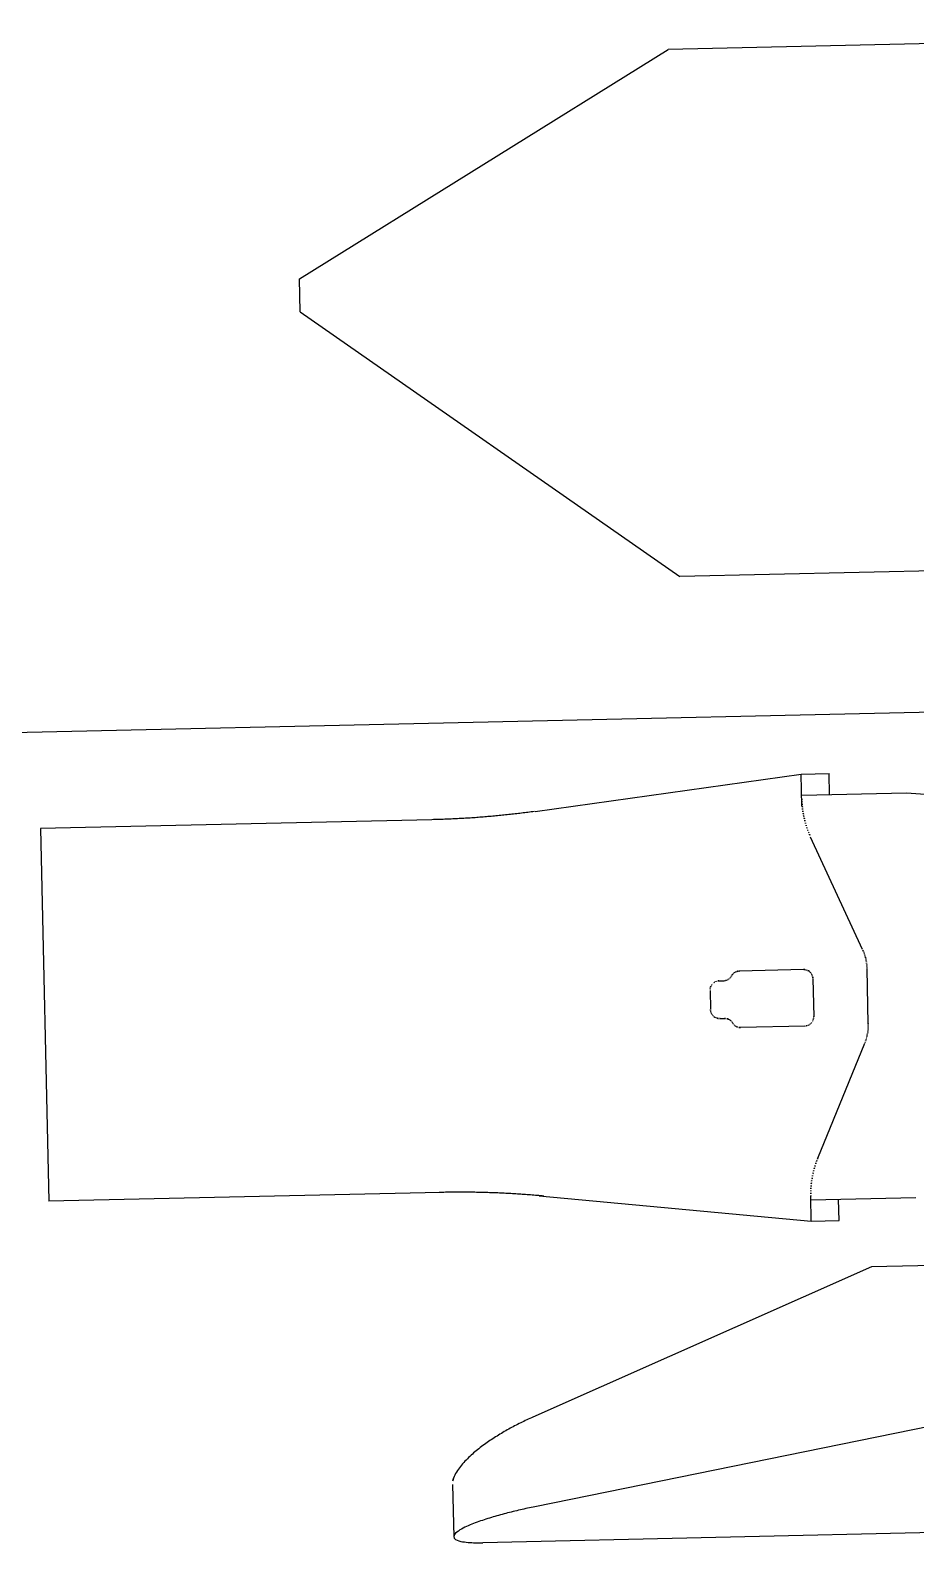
# Model space of a CAD drawing. Header units: metres. Extents: x 668617 to 675126, y 2286318 to 2293677.
# Drawn here: x 669897.0978 to 669897.37, y 2287287.6498 to 2287288.1148 of the extents above; entities that cross this region are included whole.
import ezdxf

# ---------------------------------------------------------------- set-up
doc = ezdxf.new("R2010")
doc.units = ezdxf.units.M
doc.header["$MEASUREMENT"] = 0
doc.layers.add('0_VEH_CONSTRUCCION', color=250, linetype='Continuous')

# ---------------------------------------------------------------- blocks, each defined once
blk = doc.blocks.new('excavadora planta')
at = {"color": 0}
for p, q in [((-5.532240366682913, 0.01507202719615464), (-5.452511428867979, 0.06229940054514316)), ((-5.269763626657436, 0.06229834546107327), (-5.452511881047258, 0.06229834546107327)), ((-5.532241421767253, 0.008039137990891732), (-5.532241421767253, 0.01507308228021031)), ((-5.532240818862192, 0.008038685811882829), (-5.452511881047258, -0.05024159791670968)), ((-5.272372698927597, -0.05024129646417919), (-5.452510976688814, -0.05024129646417919)), ((-5.243381097831843, -0.0803865566668236), (-6.592958321454603, -0.0803865566668236)), ((-5.4845042920673, -0.09967258978652183), (-5.427556730292736, -0.09302028449145894)), ((-5.427557182472015, -0.09982256245602628), (-5.427557182472015, -0.09302043521772418)), ((-5.427557182472015, -0.09302043521772418), (-5.4216253488961, -0.09302043521772418)), ((-5.4216253488961, -0.09754056625887131), (-5.4216253488961, -0.09302043521772418)), ((-5.405158048330691, -0.09754056625887131), (-5.427543315652201, -0.09754056625887131)), ((-5.261610841035008, -0.1115406280020181), (-5.405172065876286, -0.09754810257379631)), ((-5.590151823153633, -0.1009587373130927), (-5.590151823153633, -0.180542224247958)), ((-5.506590970587581, -0.1009587373130927), (-5.590151823153633, -0.1009587373130927)), ((-5.415304792189545, -0.13075581976031), (-5.425856839070548, -0.1064780330037394)), ((-5.428013581712094, -0.1347212780136573), (-5.441702544368923, -0.1347212780136573)), ((-5.426942520615739, -0.1350501628025143), (-5.427119925473107, -0.1349439007604047)), ((-5.426777023137106, -0.1351748134536166), (-5.426942520615739, -0.1350501628025143)), ((-5.414454092945789, -0.1466471951288355), (-5.414454092945789, -0.1348537664324425)), ((-5.448058371030811, -0.1387405455564732), (-5.448058371030811, -0.1427599638257817)), ((-5.446103601633354, -0.1367313639640884), (-5.445089665805426, -0.1367313639640884)), ((-5.426058510861253, -0.1367313639640884), (-5.426058510861253, -0.1447700497759712)), ((-5.447340461658086, -0.1443165143362535), (-5.447174964179567, -0.1444411649871142)), ((-5.447174964179567, -0.1444411649871142), (-5.4469977100498, -0.1445474270294511)), ((-5.446103601633354, -0.1447700497759712), (-5.445089665805426, -0.1447700497759712)), ((-5.444151997486983, -0.1450160350992604), (-5.444273030706881, -0.1449534836843185)), ((-5.444035335330113, -0.1450870271871594), (-5.444151997486983, -0.1450160350992604)), ((-5.443923647141219, -0.1451661584950301), (-5.444035335330113, -0.1450870271871594)), ((-5.443817686551142, -0.1452529768445459), (-5.443923647141219, -0.1451661584950301)), ((-5.442974372897424, -0.1462966057527666), (-5.44286856303313, -0.146383424102055)), ((-5.44286856303313, -0.146383424102055), (-5.442756874844235, -0.1464625554101531)), ((-5.442756874844235, -0.1464625554101531), (-5.442640061961583, -0.1465335474978247)), ((-5.442640061961583, -0.1465335474978247), (-5.442519028741685, -0.1465960989127666)), ((-5.428013581712094, -0.1467796835473791), (-5.441702544368923, -0.1467796835473791)), ((-5.425856386891382, -0.1750226271050082), (-5.415304641461944, -0.1507452925269916)), ((-5.506590970587581, -0.180542224247958), (-5.590151823153633, -0.180542224247958)), ((-5.485460047542574, -0.1817168343118709), (-5.427557785377076, -0.1884806770698049)), ((-5.427557182472015, -0.1884805263435396), (-5.427557182472015, -0.183218821901562)), ((-5.405158048330691, -0.1839602445761415), (-5.427542562021358, -0.1839602445761415)), ((-5.4216253488961, -0.1884805263435396), (-5.4216253488961, -0.1839602445761415)), ((-5.427557182472015, -0.1884805263435396), (-5.4216253488961, -0.1884805263435396)), ((-5.414911396542493, -0.1984777497107757), (-5.487937234300148, -0.2289641035326895)), ((-5.398400837530289, -0.1984768453529711), (-5.414911396542493, -0.1984768453529711)), ((-5.314685189052511, -0.2169038892833726), (-5.487937083574366, -0.2480814739216015)), ((-5.505364510676259, -0.2429168372174644), (-5.505364510676259, -0.2540962069635384)), ((-5.385168123385938, -0.2555038398887888), (-5.499177949650857, -0.2555038398887888))]:
    blk.add_line(p, q, dxfattribs=at)
for centre, radius, start, end in [((-3.970565191005448, -15.65227132524541), 15.62607695476724, 95.57059150770621, 95.57563353659893), ((-3.927047225026058, -14.9677579595589), 14.94942361698632, 95.9859931442547, 95.99126435569865), ((-3.81918827977529, -14.96105623390783), 14.9543963112574, 96.39439716912273, 96.39966838096505), ((6.46954712208094, 0.05218242761905856), 11.89805574114609, 180.7245901902858, 180.7271112045815), ((6.479837246751572, 0.3565369225612329), 11.91609084298874, 182.1899429250729, 182.1924639393692), ((6.476438333638725, 0.6574656803032184), 11.92800121923235, 183.6376854561206, 183.6402064704438), ((6.462775883464701, 0.9583948148608528), 11.93727284339263, 185.085990168435, 185.0885111827186), ((-5.440460030083727, -18.10084977405906), 18.00001251766287, 90.20614716925361, 90.21050164845953), ((-5.319899037236269, -17.20649746516808), 17.10654758559545, 90.61614283725567, 90.62072649978191), ((-5.196065247837396, -17.21213001306619), 17.11395899255095, 91.02591886055487, 91.03050252301044), ((-5.070346927985497, -17.21775273410096), 17.12229241680635, 91.44162184408094, 91.44620550655927), ((-4.946512384954872, -17.21959736887872), 17.12769899943709, 91.8510081834144, 91.85559184587908), ((-4.853091952496698, -16.40975308987696), 16.32173251739973, 92.26579738590786, 92.2706102312456), ((-4.735088554272693, -16.40969395157009), 16.32676452405759, 92.67478381837599, 92.67959666384613), ((-4.615290798508681, -16.40962489715791), 16.33272454706805, 93.08978296515988, 93.09459581075798), ((-4.49549303458241, -16.40954593834256), 16.33954081860322, 93.50445762867128, 93.50927047407437), ((-4.375695354181289, -16.40766263323945), 16.34542202586018, 93.91919488256906, 93.9240077283192), ((-4.31380673303272, -15.66461691419977), 15.60874967237354, 94.32722826946366, 94.33227029784969), ((-4.197679710444049, -15.66108259947787), 15.61441887420952, 94.74807221418479, 94.75311424242275), ((-4.084978661531864, -15.65582548125279), 15.61891555158632, 95.15663915699355, 95.16168118587389), ((6.992424919022824, 1.316202349446129), 12.5004001521554, 186.5068891724004, 186.5091810036386), ((7.04147397489146, 1.632229817350165), 12.58873756801236, 187.9130948017067, 187.9153866328545), ((7.086767599156587, 1.9520235462969), 12.68144066153375, 189.3184339635736, 189.3207257947891), ((7.120769646587519, 2.275583837738878), 12.77125315098207, 190.7285875261227, 190.7308793572698), ((8.540210721378571, 2.907713252033446), 14.28802715702722, 192.1617381272173, 192.1638007753115), ((8.548699406765763, 3.275652353605295), 14.37830749590634, 193.590095336005, 193.5921579839313), ((8.548827831922495, 3.651964960276246), 14.47149171898409, 195.0403685884067, 195.0424312364745), ((8.53640935693511, 4.032464722525845), 14.56296996798488, 196.5009904147501, 196.5030530628595), ((8.503070483052852, 4.417152040106458), 14.64516828445173, 197.9832683522702, 197.9853310003143), ((10.20205114044825, 5.410502759251912), 16.57317770101841, 199.4382146905682, 199.4400481554133), ((10.13158176836509, 5.852762374304262), 16.65974341267917, 200.9551820022758, 200.9570154672178), ((10.05170602959822, 6.28560386676331), 16.74555820291353, 202.4379507869971, 202.4397842517462), ((10.04366801339472, 6.086448529573076), 16.66233336566298, 201.9092264519839, 201.9101431846088), ((10.11912726096114, 5.662282887333603), 16.57942744607554, 200.4527083663432, 200.4536250987657), ((10.17573885345121, 5.228695712932236), 16.48645892459693, 198.972851858246, 198.9737685907987), ((10.21350271550182, 4.795107899172905), 16.38663896828777, 197.4970068632595, 197.4979235957483), ((10.25125973379056, 4.370939845312677), 16.30042022613428, 196.0359049132176, 196.0368216457176), ((7.118105343687603, 3.12342899260355), 12.94885652284905, 194.5613792131326, 194.5625251287856), ((1.54664530871446, -5.04358022950079), 8.540952116322662, 144.9246869654463, 144.9256036976368), ((1.169911699653539, -5.495650419545527), 8.512643408263614, 140.9733460669582, 140.9742627992555), ((2.834270340459625, -7.834945526888362), 11.30482143043877, 137.0707710095851, 137.0714585591099), ((2.256581537332522, -8.324710206797903), 11.24060331981972, 133.2337843974351, 133.2344719463936), ((1.61609573919884, -8.776800440986335), 11.15829986825743, 129.2436842374966, 129.2443717871597), ((0.9630543932029241, -9.153535535144556), 11.06199391878146, 125.3860782642117, 125.3867658134631), ((0.2848962238834929, -9.48003637811091), 10.96061101186251, 121.5039229064107, 121.5046104557251), ((-0.4183795414365932, -9.731182456224474), 10.83192193868484, 117.6344210157793, 117.6351085651607), ((-1.134213171831675, -9.91953417458447), 10.69113936340288, 113.7639381620079, 113.7646257115521), ((-1.824923893533651, -10.04509191492164), 10.54983167908478, 110.0526995891859, 110.0533871387198), ((-1.090013781708194, -15.11322475036918), 15.59791935317026, 106.2018409567396, 106.2022993233264), ((-2.107296508241234, -15.11319377365679), 15.34517076442783, 102.55146947784, 102.5519278441412), ((-3.105738724912953, -15.03780818691338), 15.0850717415386, 98.90915290868284, 98.90961127463919), ((-4.08534106319587, -14.88706715377175), 14.81457504734444, 95.25357349206806, 95.25403185829302), ((-4.9895816452605, -14.6798110230248), 14.55211492744425, 91.78041337772076, 91.780871743936), ((-5.591283597613938, -17.60641453977038), 17.47245332876314, 89.46419725148468, 89.464884800488), ((-8.31043417488138, -24.70312382693699), 24.73692100784141, 83.3077800025363, 83.30823836904575), ((-10.92910734114287, -24.64663495816565), 25.12166640498709, 77.34978128200511, 77.35023964811579), ((-21.78120656538545, -48.32955969671157), 50.89380461814673, 71.25639287305044, 71.25662205582951), ((-26.98107428539743, -46.78469098408301), 51.38844083534413, 65.20127017705062, 65.20149935986534), ((29.8809346485607, 37.69705592337114), 51.74854767059744, 226.9768526225422, 226.9770818056307), ((33.46082754975805, 33.66497945440632), 51.52372264850028, 220.9965994344126, 220.9968286175115), ((15.44916097227997, 14.56025910234864), 25.52953827946168, 215.144209635301, 215.1446680016823), ((7.12570351850502, 2.799116773330837), 12.87853931799545, 193.1573939656687, 193.1585398812667), ((7.10314982040029, 2.459731941460248), 12.78345871182331, 191.700202080091, 191.7013479957593), ((7.080589478910838, 2.135420325092852), 12.69945118043751, 190.2890677581149, 190.2902136737028), ((7.050486429882881, 1.818645435092037), 12.61696410708753, 188.8991061208039, 188.900252036424), ((6.997768012837582, 1.494335083842543), 12.51859966441003, 187.4709859671485, 187.4721318827461), ((6.945043352078528, 1.192634841244825), 12.43052515733534, 186.1247990845557, 186.1259450001533), ((6.877239885346171, 0.8758631325519701), 12.33314447505141, 184.6961958497478, 184.6973417653199), ((6.801894065036095, 0.5892380167323807), 12.23777135094886, 183.3886791909979, 183.3898251065337), ((6.711469740203484, 0.2875419784154047), 12.13327297171055, 181.9927576261964, 181.9939035417625), ((6.628575925506198, 0.008456635599742413), 12.04388267531134, 180.6806338055637, 180.6817797211754), ((5.159308523840423, -0.5719938612010935), 10.61621122990347, 177.6601619995996, 177.6610787320643), ((4.386852590733611, -1.427182315707981), 9.918964503104425, 172.5342363968266, 172.5353823124641), ((4.349206585222987, -2.406707017413325), 10.05639566755424, 166.9629719121005, 166.9641178276097), ((4.175926579447832, -3.393770028111447), 10.15964870300684, 161.309115294629, 161.310261210289), ((3.859476184946288, -4.365765356927639), 10.2226050886047, 155.5694554759033, 155.5706013914174), ((3.414927425010319, -5.292550464543098), 10.25280142707027, 149.8157462142846, 149.8168921298747), ((2.827206618359469, -6.15905530070691), 10.23387465248923, 143.9565430975786, 143.9576890132082), ((2.133993823219726, -6.935137100010948), 10.18278595648618, 138.1193803314261, 138.120526247226), ((1.350359868500163, -7.620798096153479), 10.11005305029883, 132.2501320396521, 132.2512779550569), ((0.4763024933064344, -8.170821807877289), 9.981427488136289, 126.4021088820981, 126.4032547973164), ((-0.45049913706589, -8.61535519373075), 9.841152062778441, 120.5116895937754, 120.5128355095674), ((-0.3787316334827437, -11.10224869068347), 12.07994257794962, 114.8058890239404, 114.8068057564073), ((-1.574944397930494, -11.32826667827068), 11.84224445211146, 109.0830940875255, 109.0840108202123), ((-2.752314104454399, -11.38473644125393), 11.56612612238192, 103.4698633778937, 103.4707801106803), ((-3.348759674678945, -15.03353486484812), 15.0437394001168, 98.01474774277186, 98.01543529240473), ((-4.767921919009837, -14.75718650077859), 14.63617564021337, 92.65580343622156, 92.6564909855832), ((-5.011693443396098, -14.66297684129823), 14.532709312216, 91.70847670362254, 91.70893506981905), ((-4.069536963236828, -14.88905922792907), 14.81631213342297, 95.32612612785987, 95.32658449380665), ((-3.108538135932577, -15.0397704148056), 15.08507152017362, 98.9091531500776, 98.90961151667392), ((-2.128697678661979, -15.11511116538944), 15.34108752322843, 102.4827845958486, 102.4832429616625), ((-1.073493835751378, -15.09623946306839), 15.58510124150412, 106.2876814560411, 106.288139822285), ((-1.839566548487028, -10.04686935482638), 10.54553140321057, 109.9885932169633, 109.989280766233), ((-1.123498444284451, -9.921216658557853), 10.69620725427688, 113.8255153041008, 113.8262028536614), ((-0.4199928403995727, -9.72019208672468), 10.82079575938188, 117.6652697499318, 117.665957299406), ((0.2835101448200703, -9.481477623001268), 10.96061101186251, 121.5039229064107, 121.5046104557251), ((0.9493280787979756, -9.142270617687515), 11.04448042222435, 125.3706891700397, 125.371376719282), ((1.627702333315483, -8.77793473340293), 11.16625033060995, 129.2935976848123, 129.2942852344706), ((2.243269022940581, -8.325667243446105), 11.23200331340741, 133.187103459635, 133.1877910091443), ((2.83370897939642, -7.823150431305763), 11.29627036716614, 137.117418049004, 137.1181055979898), ((1.169528402669243, -5.496210554932901), 8.51264333630839, 140.9733466642725, 140.9742633969142), ((1.546426213751602, -5.034502581852223), 8.535542276949629, 144.9764381325724, 144.9773548647621), ((1.857373838557692, -4.563368401636794), 8.538458056115488, 148.7647573273542, 148.7656740599478), ((1.857443610550604, -4.563254566826643), 8.538458103157879, 148.764756622169, 148.7656733546934), ((16.54203490725592, 12.22383020900554), 25.2064954312033, 209.3621901102285, 209.3626484764648), ((9.721759219075807, 6.533733572875789), 16.55130754157642, 203.7634782022056, 203.7641657516776), ((9.998161145661925, 4.92580303996165), 16.23368543590766, 198.168245724634, 198.1689332738432), ((10.0484548194695, 3.393233450040313), 15.87197670223853, 192.8481364979373, 192.8488240472407), ((6.085642609949332, 1.399065163592326), 11.61367988372351, 187.5972560429424, 187.5981727753129), ((5.840728565916606, 0.3532192360151072), 11.27743510838644, 182.4890944927058, 182.4900112252069), ((5.818736543514433, 0.3470103674974752), 11.27743510838644, 182.4890944927058, 182.4900112252069), ((6.054262526965658, 1.383071551437723), 11.60309948678272, 187.5572973524443, 187.558214084912), ((10.03912247775804, 3.386290470711884), 15.88422298885942, 192.8380619937863, 192.8387495432359), ((9.963810895171605, 4.918488969203537), 16.22175158565816, 198.1820785720399, 198.1827661213148), ((9.71267069620285, 6.513492302926608), 16.55774992227498, 203.7061849523023, 203.7068725016152), ((16.52056467074055, 12.21579182464629), 25.20649540630494, 209.3621901420705, 209.3626485083067), ((15.42790716050547, 14.533037240772), 25.51869748483219, 215.1096190349539, 215.1100774014542), ((33.43982632669508, 33.61859385584272), 51.4990105764434, 220.9649578536974, 220.9651870365813), ((29.86021988083337, 37.68805591012647), 51.74854800476941, 226.976852967557, 226.977082150645), ((-27.00076554617715, -46.75669881748468), 51.35423609772027, 65.18363666162296, 65.18386584481907), ((-21.80051852342842, -48.33940152617762), 50.89380505099942, 71.25639303801928, 71.25662222141654), ((-10.94803042532851, -24.65658575783232), 25.1216664049871, 77.34978128200511, 77.35023964811579), ((-8.328964617053543, -24.71314147126064), 24.73692078085155, 83.30777994120157, 83.30823830706167), ((-5.596847385938077, -17.60389702646927), 17.45978059652506, 89.50502869699807, 89.50571624613706), ((-5.4074133003719, -26.25810281264737), 26.11335927191024, 90.08256322052968, 90.08279240370335), ((-6.387017418802543, -16.29132929046078), 16.17401225202523, 86.66074505617084, 86.66120342252083), ((-9.589821793349756, -32.62630438856002), 32.74492035856532, 82.72766354389401, 82.72789272738285), ((-11.88826793360624, -32.62632556560531), 33.11447318046576, 78.7794575735385, 78.77968675640103), ((-14.22439622403283, -32.36258493960651), 33.39263725729452, 74.75610789214373, 74.75633707582173), ((-16.5228442483683, -31.9481273213106), 33.67754817775421, 70.7945514577895, 70.79478064052564), ((-18.82129451537196, -31.26990782460744), 33.87783178607716, 66.74271875585472, 66.74294793922608), ((17.99417176976101, 24.68685831953853), 34.14634828484823, 226.6543387624559, 226.6545679457411), ((4.371095586198408, -2.406129066163842), 10.05469835937333, 167.0048104552769, 167.0059563708388), ((4.40881273452294, -1.441284485768662), 9.919946473104634, 172.4910765942395, 172.492222509863), ((5.190721856257028, -0.5781930443252179), 10.62562378666925, 177.6622360730693, 177.6631528055608), ((19.57689385763717, 22.99109015551051), 34.0782298151446, 222.7594088434457, 222.759638026378), ((20.97120095855792, 21.10690878170514), 33.90288618318787, 218.8188205290771, 218.8190497120674), ((22.13941094058134, 19.18504083198783), 33.68220693866716, 215.0234132778794, 215.0236424611395), ((8.875569637065382, 8.48336059099455), 16.71809660551061, 211.074264895402, 211.0747232616061), ((8.856794646349385, 8.502092115398185), 16.71170422362589, 211.1629314220966, 211.1633897883202), ((22.17730465334034, 19.14702483882994), 33.69147974385957, 214.9341584233205, 214.9343876063814), ((20.97157536268958, 21.10635863070635), 33.90288618318787, 218.8188205290771, 218.8190497120674), ((19.61512738284227, 22.99033464484167), 34.10590588994337, 222.716431782199, 222.7166609655424), ((17.99491573655587, 24.7235898936073), 34.17376109347435, 226.6977030272614, 226.6979322102265), ((-18.81941601348228, -31.27160394767282), 33.87783178607716, 66.74271875585472, 66.74294793922608), ((-16.52071410891915, -31.91223981452768), 33.64196614300877, 70.77344065181778, 70.7736698350839), ((-14.22201000059829, -32.40213976801959), 33.42899438811443, 74.77308881181106, 74.77331799515638), ((-11.88562283774979, -32.62825983622631), 33.11447318046576, 78.7794575735385, 78.77968675640103), ((-9.624598410841259, -32.62828108863474), 32.74971156138798, 82.66226974606327, 82.66249892911212), ((-6.38385340086063, -16.29333018210683), 16.17401225368916, 86.66074495555108, 86.66120332190762), ((-5.366334080830256, -26.22242910620733), 26.07575908251125, 90.16547976768965, 90.16570895093054), ((-4.749657338985912, -14.7672263813274), 14.63617579329691, 92.65580348292993, 92.65649103229157), ((-3.330141001302877, -15.03098064641598), 15.03130156350938, 98.02142351410274, 98.02211106389038), ((-2.733336758799851, -11.39467457991117), 11.56612612238192, 103.4698633778937, 103.4707801106803), ((-1.555608022225783, -11.33809976069612), 11.84224445211146, 109.0830940875255, 109.0840108202123), ((-0.3590407495175896, -11.1119386195758), 12.07994247422004, 114.8058892516235, 114.8068059840916), ((-0.4304633159617879, -8.617327924365739), 9.834660138469417, 120.533981517028, 120.5351274324871), ((0.4966684918003921, -8.180112517764272), 9.981427568497795, 126.4021086230997, 126.4032545388406), ((1.371036050295288, -7.614761616720031), 10.09890119513854, 132.3076298062255, 132.3087757219901), ((2.154955480628132, -6.943885706700669), 10.18278595648618, 138.1193803314261, 138.120526247226), ((2.848424649777598, -6.167486779259306), 10.23387464324934, 143.9565430600514, 143.9576889756191), ((3.428832606499327, -5.293102885187992), 10.24249816976296, 149.8309925935926, 149.8321385090997), ((3.881105183051659, -4.365954543242694), 10.21949052748416, 155.607924879687, 155.6090707952125), ((4.197705173407257, -3.401116971620525), 10.15964873230225, 161.3091148063648, 161.3102607218163), ((4.129578707286669, -1.908785523011147), 9.705173181675512, 169.5493853466843, 169.5509896285628), ((5.726605422345983, -1.90044359148358), 11.27812932905178, 171.0615179970641, 171.0628930957546), ((5.726643932916204, -1.605003844793941), 11.23605490569274, 172.5485748339545, 172.5499499326174), ((5.707834501240995, -1.303284006141979), 11.18221335456092, 174.0677858887285, 174.0691609874628), ((5.689017975907518, -1.014125331954688), 11.13727671884138, 175.5361795097727, 175.5375546084973), ((5.651353734420013, -0.72496718367114), 11.08089636860029, 177.0104195070385, 177.0117946057029), ((5.607402298606758, -0.435810015108558), 11.02564616241911, 178.4978866895993, 178.4992617883344), ((5.381316390599295, -0.1529364813954288), 10.79577314006889, 179.9659812816368, 179.9673563803481), ((3.714455188374927, -3.972608945490578), 9.897431555881731, 157.283448741931, 157.2850530236476), ((3.800688046215782, -3.724730424450371), 9.884722685888221, 158.8003913676879, 158.8019956495091), ((3.881530747299053, -3.466083242336296), 9.870266876000994, 160.3684956378864, 160.3700999196013), ((3.940833806856972, -3.20205110162), 9.841082539605088, 161.9309528255862, 161.9325571073905), ((4.005512712336781, -2.948783356470031), 9.827479611302225, 163.4502570427635, 163.4518613246274), ((4.043268979033087, -2.684748050501312), 9.792017370838202, 164.992709172277, 164.9943134540657), ((4.086401075326421, -2.431477743004223), 9.771444845971182, 166.4911875395928, 166.4927918213567), ((4.107993546419266, -2.162057272472069), 9.733167835043151, 168.0615790249184, 168.0631833066875), ((3.96407886854513, -2.960421319969882), 9.794501748795838, 163.4906797248892, 163.4938882884913), ((3.907719514489258, -3.215593461854539), 9.816440024060077, 161.9658470042053, 161.9690555678355), ((3.843299862338426, -3.470768929781784), 9.837688357597479, 160.4331472503156, 160.4363558138223), ((3.768128430738216, -3.728639881471722), 9.856868862223022, 158.871023158115, 158.8742317218593), ((3.682205089368722, -3.978440725613183), 9.870298072424635, 157.3352642723047, 157.3384728359775), ((-5.547793026537647, -18.34306322105691), 18.16256702760545, 89.86643935658644, 89.87079383595338), ((-5.681270639142326, -18.40653522428636), 18.22683766247582, 89.44296259234275, 89.44731707132632), ((-5.810778379829003, -18.43233573062857), 18.25435361043891, 89.0329193276857, 89.03727380716653), ((-5.944250789369789, -18.45417986708516), 18.27893186080667, 88.61140372457298, 88.61575820358661), ((-6.077721543928533, -18.47603425293015), 18.30449673435319, 88.19104282766446, 88.19539730640449), ((-6.248651853154115, -19.51552173013383), 19.34935427070704, 87.77818576813323, 87.7823110640101), ((-6.391705030499679, -19.5365150805538), 19.37639905787488, 87.35377479870434, 87.35790009450872), ((-6.534756851309339, -19.55333200317688), 19.40032318515293, 86.92990841452618, 86.93403371069034), ((4.824904336112127, -1.516801134993315), 10.33900115746613, 172.5726425993826, 172.5756219798856), ((4.827879482637627, -1.788734697719974), 10.38059685848598, 171.0832735550425, 171.0862529356338), ((4.822173131313207, -2.063566979302124), 10.42111879195084, 169.582481883934, 169.5854612645593), ((4.801988184790844, -2.33839986883045), 10.4545517740562, 168.0779445003217, 168.0809238808758), ((4.047234033360269, -2.444702100898354), 9.74150638230207, 166.5457642783475, 166.5489728420189), ((4.009686526677797, -2.699869042725496), 9.767737605986794, 165.0354513879947, 165.0386599516874), ((-6.675713892103545, -19.57434610385735), 19.42935817211949, 86.51402290182507, 86.51814819767577), ((-6.818763075203378, -19.58909023663358), 19.45329047873119, 86.09199116713053, 86.09611646283653), ((-7.048257094651262, -20.74857659021211), 20.626266819363, 85.67159847899008, 85.67549459162751), ((-7.199800918053029, -20.76198698962864), 20.65162192195157, 85.25126330423274, 85.25515941731327), ((-7.355776887085085, -20.77762446895173), 20.6806928667088, 84.82030237746744, 84.82419849034805), ((-7.507318823047967, -20.78883941409701), 20.70608585238082, 84.40158517137574, 84.40548128424716), ((-7.658860087463836, -20.79784817651584), 20.73037755913018, 83.98327404427563, 83.98717015722151), ((-7.962789388500369, -22.09829272142169), 22.05614016129499, 83.54852611118524, 83.55219304076189), ((5.776432997036295, -0.1894911133673958), 11.20399013419187, 179.966508347258, 179.9692585446465), ((5.562911082347682, -0.4684300858741892), 10.99417359751886, 178.5092703123319, 178.5120205097451), ((5.606893572534887, -0.7567936050675144), 11.04937414514106, 177.0175023833609, 177.020252580768), ((5.641469453284685, -1.042015043065447), 11.10235187424291, 175.5539328603725, 175.5566830578454), ((4.810349092193974, -1.241968546917633), 10.29261375612888, 174.0824070809918, 174.0853864615445), ((-5.46286857849816, -0.2891758223940712), 0.06522254137278463, 112.5551348710809, 113.8231921227634), ((-5.467907734118171, -0.2794416629001546), 0.05425676454762747, 119.2078976832118, 120.7362972390132), ((-5.46614906150819, -0.282600104007301), 0.05787182245198234, 117.7703100027142, 119.201769143384), ((-5.464769823091729, -0.2852027689607439), 0.06081734560853026, 116.416486323505, 117.777588858666), ((-5.463775304146338, -0.2871990802540267), 0.06304766409172607, 115.1064976196551, 116.4187858119723), ((-5.463157314532623, -0.288522810151278), 0.0645085432311169, 113.822861009775, 115.1046688232979), ((-5.478934772920752, -0.2628870831464241), 0.03435297182899359, 126.2977515992455, 128.7258558826873), ((-5.475610738100499, -0.2674065090219386), 0.03996317740691002, 124.2196874162462, 126.3029045828898), ((-5.472647118458326, -0.2717549844895899), 0.04522552070113898, 122.3879586617966, 124.2261970304826), ((-5.470082601949571, -0.2757916606303183), 0.05000793526988903, 120.7318396743626, 122.391783971408), ((-5.490620098091995, -0.2498959800016394), 0.0168601233607808, 135.2846857656254, 140.2631349794389), ((-5.486517668809256, -0.253934297166154), 0.02261666076097496, 131.6231093087493, 135.327073523699), ((-5.482594525766217, -0.2583359164031691), 0.02851286624680059, 128.7098537526254, 131.6411751584335), ((-5.501616357780222, -0.2429630351081045), 0.003746948607253492, 158.7832571465308, 181.0291459040874), ((-5.498579223177899, -0.2440803057399137), 0.006982794794036377, 147.2338128513208, 159.2558045024683), ((-5.494733847578459, -0.246501855472701), 0.01152697728119946, 140.1650935673456, 147.4570722028349), ((-5.46716964266318, -0.3642063832446496), 0.1179671865738025, 100.8858615756553, 101.6595808426918), ((-5.466178499803505, -0.3693473401636282), 0.1232028141957116, 100.1469581215426, 100.8869878376243), ((-5.49425378410001, -0.2709703093842819), 0.0207333657503536, 111.3917019684702, 115.8063686380087), ((-5.489129922858751, -0.2838829926686799), 0.03462541779759382, 108.8526910445188, 111.492763780355), ((-5.484390729972006, -0.2976652808018088), 0.04919973499853464, 107.0161765774961, 108.8892484960329), ((-5.480110794863663, -0.3116116571048906), 0.06378805767182874, 105.5753675087223, 107.0263064439336), ((-5.476380780538875, -0.3249408119863517), 0.07762927198490562, 104.3988358015097, 105.5857645580254), ((-5.473231928501832, -0.3371654719272215), 0.09025295976828925, 103.3876382787687, 104.4052046366193), ((-5.470668611886481, -0.347955433315704), 0.1013432185470583, 102.4811295982147, 103.3850231290424), ((-5.468638373404247, -0.3570440773281121), 0.1106558454742185, 101.6642679425, 102.4904695040094), ((-5.504242205342962, -0.2540987630532356), 0.00106487313455448, 112.9866782191185, 197.4453427498348), ((-5.503470026746982, -0.2525664825900407), 0.002573974241530188, 225.9988114749197, 260.8961061697598), ((-5.499595271245539, -0.260119686057962), 0.00863997480498076, 115.2415689836647, 125.8717029590461), ((-5.501160282237947, -0.243407475883771), 0.01201187671997333, 256.9269122509561, 264.3917448493337), ((-5.499811687421584, -0.2309371594746636), 0.02455460539597258, 264.1036576190058, 267.7743988839997), ((-5.499225536383051, -0.2169666324553532), 0.03853738089331041, 267.7102106712451, 270.0622344353814)]:
    blk.add_arc(centre, radius, start, end, dxfattribs=at)

msp = doc.modelspace()

# ---------------------------------------------------------------- block references
at = {"layer": '0_VEH_CONSTRUCCION', "xscale": 1.44, "yscale": 1.44, "zscale": 1.44, "rotation": 1.284310337234343}
msp.add_blockref('excavadora planta', (669905.1454842233, 2287288.195158107), dxfattribs=at)

doc.saveas('drawing.dxf')
